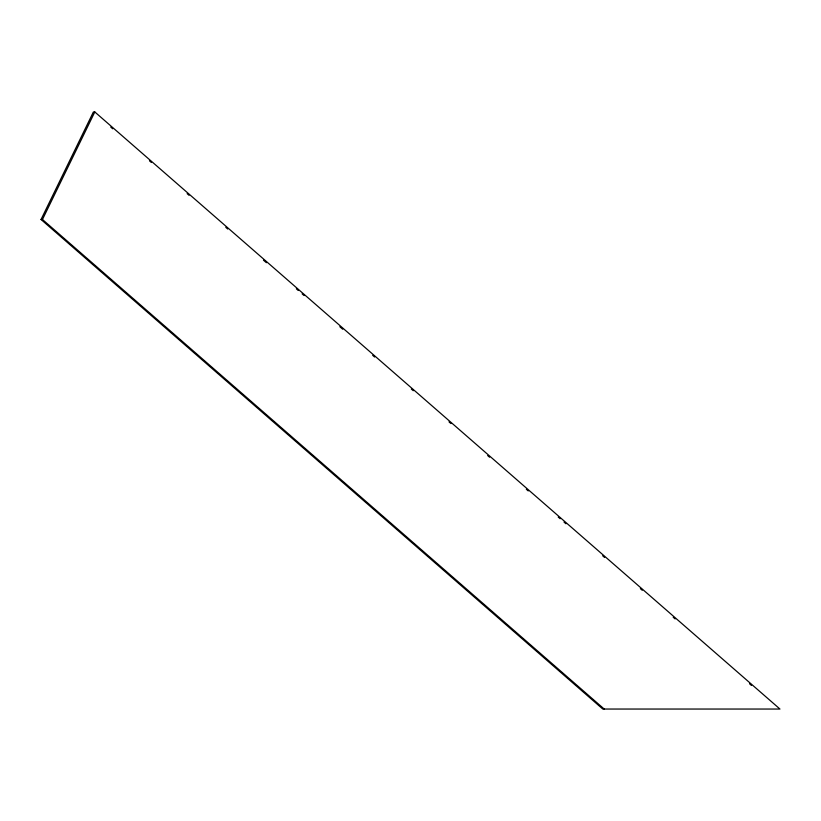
<?xml version="1.0" encoding="UTF-8"?>
<svg xmlns="http://www.w3.org/2000/svg" width="821" height="821" viewBox="0 0 821 821"><rect width="100%" height="100%" fill="white"/><g stroke="black" fill="none" stroke-linecap="round" stroke-linejoin="round"><path stroke-width="1.23" d="M41.05 219.494L93.399 111.954L94.805 111.954L779.95 709.046L602.799 709.046L41.05 219.494L42.456 219.494L604.205 709.046M42.456 219.494L94.805 111.954M110.794 127.111L112.723 128.794M149.453 160.803L151.382 162.486M187.137 193.643L189.066 195.326M225.796 227.325L227.725 229.018M263.479 260.175L266.384 262.699M296.34 288.807L298.269 290.49M302.138 293.856L304.068 295.55M339.822 326.707L342.716 329.231M372.683 355.339L374.612 357.022M411.331 389.021L413.261 390.714M449.015 421.871L450.955 423.554M487.674 455.552L489.603 457.235M526.333 489.244L528.262 490.927M558.218 517.035L560.148 518.718M564.017 522.084L565.946 523.767M602.665 555.776L604.605 557.459M640.359 588.616L642.289 590.299M673.21 617.248L675.149 618.931M749.552 683.78L751.492 685.463"/></g></svg>
